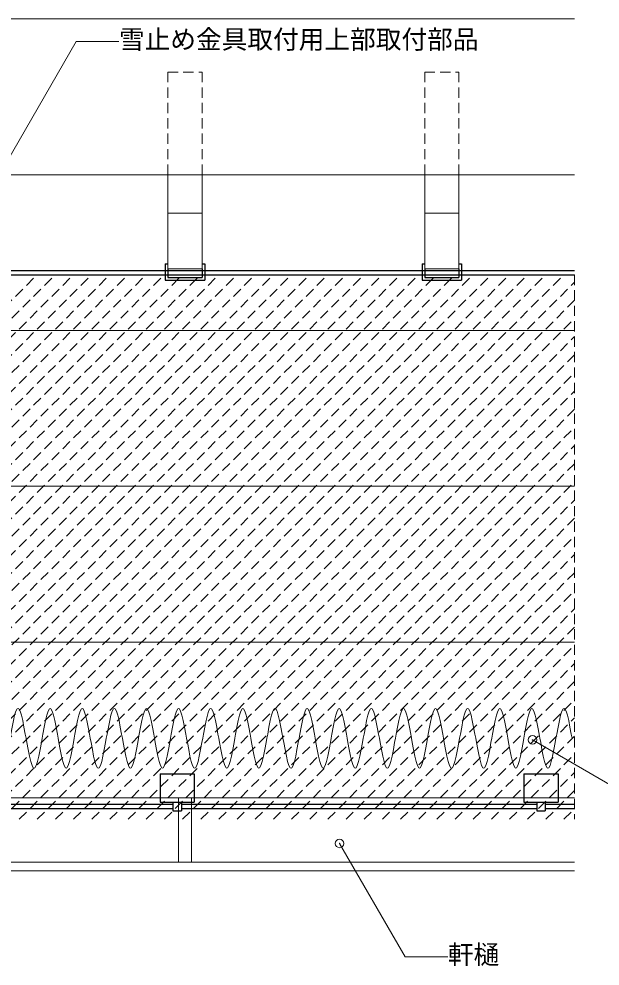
# Model space of a CAD drawing. Units: millimetres, scale not verified. Extents: x -2100 to 2100, y -1485 to 1499.
# Drawn here: x -608 to 70, y -314 to 792 of the extents above; entities that cross this region are included whole.
import ezdxf
from ezdxf.enums import TextEntityAlignment as Align

# ---------------------------------------------------------------- set-up
doc = ezdxf.new("R2010")
doc.units = ezdxf.units.MM
doc.header["$LTSCALE"] = 10
doc.header["$PDMODE"] = 32
doc.header["$PDSIZE"] = 10
doc.linetypes.add('DASHED1', pattern=[1.8, 1.2, -0.6])
for name, color, linetype, lineweight in [('0-2', 5, 'Continuous', 9), ('0-4', 5, 'Continuous', 9), ('0-6', 5, 'DASHED1', 9), ('0-8', 5, 'Continuous', 9), ('0-9', 2, 'Continuous', 25), ('0-A', 5, 'Continuous', 9)]:
    doc.layers.add(name, color=color, linetype=linetype, lineweight=lineweight)
doc.styles.add('ＭＳ ゴシック', font='')
doc.styles.get('ＭＳ ゴシック').set_extended_font_data('MS Gothic')

msp = doc.modelspace()

# ---------------------------------------------------------------- linework, layer by layer
at = {"layer": '0-2'}
for p, q in [((-1779.3, 792.22), (40.7, 792.22)), ((-1779.3, 610.22), (40.7, 610.22)), ((-1779.3, 428.22), (40.7, 428.22)), ((-1779.3, 246.22), (40.7, 246.22)), ((-1779.3, 64.22), (40.7, 64.22)), ((-1779.3, -117.78), (40.7, -117.78)), ((-421.8, -117.78), (-421.8, -192.78)), ((-406.8, -117.78), (-406.8, -192.78)), ((-1779.3, -192.78), (40.7, -192.78)), ((-1779.3, -202.78), (40.7, -202.78))]:
    msp.add_line(p, q, dxfattribs=at)
at = {"layer": '0-4'}
msp.add_line((-8.44, -50.01), (89.1, -106.32), dxfattribs=at)
for points in [[(-691.3, 506.22), (-541.44, 765.79), (-491.44, 765.79)], [(-233.76, -170.91), (-157.26, -303.41), (-107.26, -303.41)]]:
    msp.add_lwpolyline(points, dxfattribs=at)
for p in [(-8.44, -50.01), (-233.76, -170.91)]:
    msp.add_point(p, dxfattribs=at)
at = {"layer": '0-6'}
for p, q in [((-1223.22, -142.78), (-587.22, 493.22)), ((-1202.01, -142.78), (-566.01, 493.22)), ((-1180.79, -142.78), (-544.79, 493.22)), ((-1159.58, -142.78), (-523.58, 493.22)), ((-1138.37, -142.78), (-502.37, 493.22)), ((-1117.15, -142.78), (-481.15, 493.22)), ((-1095.94, -142.78), (-459.94, 493.22)), ((-1074.73, -142.78), (-438.73, 493.22)), ((-1053.51, -142.78), (-417.51, 493.22)), ((-1032.3, -142.78), (-396.3, 493.22)), ((-1011.09, -142.78), (-375.09, 493.22)), ((-989.87, -142.78), (-353.87, 493.22)), ((-968.66, -142.78), (-332.66, 493.22)), ((-947.45, -142.78), (-311.45, 493.22)), ((-926.23, -142.78), (-290.23, 493.22)), ((-905.02, -142.78), (-269.02, 493.22)), ((-883.81, -142.78), (-247.81, 493.22)), ((-862.59, -142.78), (-226.59, 493.22)), ((-841.38, -142.78), (-205.38, 493.22)), ((-820.17, -142.78), (-184.17, 493.22)), ((-798.96, -142.78), (-162.96, 493.22)), ((-777.74, -142.78), (-141.74, 493.22)), ((-756.53, -142.78), (-120.53, 493.22)), ((-735.32, -142.78), (-99.32, 493.22)), ((-714.1, -142.78), (-78.1, 493.22)), ((-692.89, -142.78), (-56.89, 493.22)), ((-671.68, -142.78), (-35.68, 493.22)), ((-650.46, -142.78), (-14.46, 493.22)), ((-629.25, -142.78), (6.75, 493.22)), ((-608.04, -142.78), (27.96, 493.22)), ((40.7, 493.22), (40.7, -142.78)), ((-586.82, -142.78), (40.7, 484.75)), ((-565.61, -142.78), (40.7, 463.53)), ((-544.4, -142.78), (40.7, 442.32)), ((-523.18, -142.78), (40.7, 421.11)), ((-501.97, -142.78), (40.7, 399.89)), ((-480.76, -142.78), (40.7, 378.68)), ((-459.54, -142.78), (40.7, 357.47)), ((-438.33, -142.78), (40.7, 336.25)), ((-417.12, -142.78), (40.7, 315.04)), ((-395.9, -142.78), (40.7, 293.83)), ((-374.69, -142.78), (40.7, 272.61)), ((-353.48, -142.78), (40.7, 251.4)), ((-332.26, -142.78), (40.7, 230.19)), ((-311.05, -142.78), (40.7, 208.97)), ((-289.84, -142.78), (40.7, 187.76)), ((-268.62, -142.78), (40.7, 166.55)), ((-247.41, -142.78), (40.7, 145.33)), ((-226.2, -142.78), (40.7, 124.12)), ((-204.99, -142.78), (40.7, 102.91)), ((-183.77, -142.78), (40.7, 81.69)), ((-162.56, -142.78), (40.7, 60.48)), ((-141.35, -142.78), (40.7, 39.27)), ((-120.13, -142.78), (40.7, 18.06)), ((-98.92, -142.78), (40.7, -3.16)), ((-77.71, -142.78), (40.7, -24.37)), ((-56.49, -142.78), (40.7, -45.58)), ((-35.28, -142.78), (40.7, -66.8)), ((-14.07, -142.78), (40.7, -88.01)), ((7.15, -142.78), (40.7, -109.22)), ((28.36, -142.78), (40.7, -130.44))]:
    msp.add_line(p, q, dxfattribs=at)
at = {"layer": '0-8', "color": 2, "lineweight": 25}
for p, q in [((-437.3, 506.22), (-437.3, 487.22)), ((-437.3, 506.22), (-434.3, 506.22)), ((-434.3, 500.22), (-434.3, 490.22)), ((-394.3, 506.22), (-391.3, 506.22)), ((-394.3, 500.22), (-394.3, 490.22)), ((-391.3, 506.22), (-391.3, 487.22)), ((-137.3, 506.22), (-137.3, 487.22)), ((-137.3, 506.22), (-134.3, 506.22)), ((-134.3, 500.22), (-134.3, 490.22)), ((-94.3, 506.22), (-91.3, 506.22)), ((-94.3, 500.22), (-94.3, 490.22)), ((-91.3, 506.22), (-91.3, 487.22)), ((-437.3, 487.22), (-391.3, 487.22)), ((-434.3, 490.22), (-394.3, 490.22)), ((-137.3, 487.22), (-91.3, 487.22)), ((-134.3, 490.22), (-94.3, 490.22))]:
    msp.add_line(p, q, dxfattribs=at)
at = {"layer": '0-8'}
for points in [[(-618.71, -48.18), (-617.82, -43.25), (-616.3, -35.01), (-614.78, -27.47), (-613.26, -21.1), (-611.73, -16.34), (-610.21, -13.63), (-609.33, -13.18), (-608.44, -13.63), (-606.92, -16.34), (-605.4, -21.1), (-603.88, -27.47), (-602.36, -35.01), (-600.83, -43.25), (-599.95, -48.18)], [(-581.19, -48.18), (-580.31, -43.25), (-578.79, -35.01), (-577.27, -27.47), (-575.74, -21.1), (-574.22, -16.34), (-572.7, -13.63), (-571.81, -13.18), (-570.93, -13.63), (-569.41, -16.34), (-567.89, -21.1), (-566.36, -27.47), (-564.84, -35.01), (-563.32, -43.25), (-562.44, -48.18)], [(-543.68, -48.18), (-542.8, -43.25), (-541.27, -35.01), (-539.75, -27.47), (-538.23, -21.1), (-536.71, -16.34), (-535.19, -13.63), (-534.3, -13.18), (-533.42, -13.63), (-531.9, -16.34), (-530.37, -21.1), (-528.85, -27.47), (-527.33, -35.01), (-525.81, -43.25), (-524.92, -48.18)], [(-506.17, -48.18), (-505.28, -43.25), (-503.76, -35.01), (-502.24, -27.47), (-500.72, -21.1), (-499.19, -16.34), (-497.67, -13.63), (-496.79, -13.18), (-495.91, -13.63), (-494.38, -16.34), (-492.86, -21.1), (-491.34, -27.47), (-489.82, -35.01), (-488.29, -43.25), (-487.41, -48.18)], [(-468.65, -48.18), (-467.77, -43.25), (-466.25, -35.01), (-464.73, -27.47), (-463.2, -21.1), (-461.68, -16.34), (-460.16, -13.63), (-459.28, -13.18), (-458.39, -13.63), (-456.87, -16.34), (-455.35, -21.1), (-453.83, -27.47), (-452.3, -35.01), (-450.78, -43.25), (-449.9, -48.18)], [(-431.14, -48.18), (-430.26, -43.25), (-428.74, -35.01), (-427.21, -27.47), (-425.69, -21.1), (-424.17, -16.34), (-422.65, -13.63), (-421.76, -13.18), (-420.88, -13.63), (-419.36, -16.34), (-417.84, -21.1), (-416.31, -27.47), (-414.79, -35.01), (-413.27, -43.25), (-412.39, -48.18)], [(-393.63, -48.18), (-392.75, -43.25), (-391.22, -35.01), (-389.7, -27.47), (-388.18, -21.1), (-386.66, -16.34), (-385.13, -13.63), (-384.25, -13.18), (-383.37, -13.63), (-381.85, -16.34), (-380.32, -21.1), (-378.8, -27.47), (-377.28, -35.01), (-375.76, -43.25), (-374.87, -48.18)], [(-356.12, -48.18), (-355.23, -43.25), (-353.71, -35.01), (-352.19, -27.47), (-350.67, -21.1), (-349.14, -16.34), (-347.62, -13.63), (-346.74, -13.18), (-345.85, -13.63), (-344.33, -16.34), (-342.81, -21.1), (-341.29, -27.47), (-339.76, -35.01), (-338.24, -43.25), (-337.36, -48.18)], [(-318.6, -48.18), (-317.72, -43.25), (-316.2, -35.01), (-314.68, -27.47), (-313.15, -21.1), (-311.63, -16.34), (-310.11, -13.63), (-309.22, -13.18), (-308.34, -13.63), (-306.82, -16.34), (-305.3, -21.1), (-303.77, -27.47), (-302.25, -35.01), (-300.73, -43.25), (-299.85, -48.18)], [(-281.09, -48.18), (-280.21, -43.25), (-278.68, -35.01), (-277.16, -27.47), (-275.64, -21.1), (-274.12, -16.34), (-272.59, -13.63), (-271.71, -13.18), (-270.83, -13.63), (-269.31, -16.34), (-267.78, -21.1), (-266.26, -27.47), (-264.74, -35.01), (-263.22, -43.25), (-262.33, -48.18)], [(-243.58, -48.18), (-242.69, -43.25), (-241.17, -35.01), (-239.65, -27.47), (-238.13, -21.1), (-236.6, -16.34), (-235.08, -13.63), (-234.2, -13.18), (-233.32, -13.63), (-231.79, -16.34), (-230.27, -21.1), (-228.75, -27.47), (-227.23, -35.01), (-225.7, -43.25), (-224.82, -48.18)], [(-206.06, -48.18), (-205.18, -43.25), (-203.66, -35.01), (-202.14, -27.47), (-200.61, -21.1), (-199.09, -16.34), (-197.57, -13.63), (-196.69, -13.18), (-195.8, -13.63), (-194.28, -16.34), (-192.76, -21.1), (-191.24, -27.47), (-189.71, -35.01), (-188.19, -43.25), (-187.31, -48.18)], [(-168.55, -48.18), (-167.67, -43.25), (-166.15, -35.01), (-164.62, -27.47), (-163.1, -21.1), (-161.58, -16.34), (-160.06, -13.63), (-159.17, -13.18), (-158.29, -13.63), (-156.77, -16.34), (-155.25, -21.1), (-153.72, -27.47), (-152.2, -35.01), (-150.68, -43.25), (-149.79, -48.18)], [(-131.04, -48.18), (-130.16, -43.25), (-128.63, -35.01), (-127.11, -27.47), (-125.59, -21.1), (-124.07, -16.34), (-122.54, -13.63), (-121.66, -13.18), (-120.78, -13.63), (-119.25, -16.34), (-117.73, -21.1), (-116.21, -27.47), (-114.69, -35.01), (-113.17, -43.25), (-112.28, -48.18)], [(-93.53, -48.18), (-92.64, -43.25), (-91.12, -35.01), (-89.6, -27.47), (-88.08, -21.1), (-86.55, -16.34), (-85.03, -13.63), (-84.15, -13.18), (-83.26, -13.63), (-81.74, -16.34), (-80.22, -21.1), (-78.7, -27.47), (-77.17, -35.01), (-75.65, -43.25), (-74.77, -48.18)], [(-56.01, -48.18), (-55.13, -43.25), (-53.61, -35.01), (-52.08, -27.47), (-50.56, -21.1), (-49.04, -16.34), (-47.52, -13.63), (-46.63, -13.18), (-45.75, -13.63), (-44.23, -16.34), (-42.71, -21.1), (-41.18, -27.47), (-39.66, -35.01), (-38.14, -43.25), (-37.26, -48.18)], [(-18.5, -48.18), (-17.62, -43.25), (-16.09, -35.01), (-14.57, -27.47), (-13.05, -21.1), (-11.53, -16.34), (-10, -13.63), (-9.12, -13.18), (-8.24, -13.63), (-6.72, -16.34), (-5.19, -21.1), (-3.67, -27.47), (-2.15, -35.01), (-0.63, -43.25), (0.26, -48.18)], [(19.01, -48.18), (19.9, -43.25), (21.42, -35.01), (22.94, -27.47), (24.46, -21.1), (25.99, -16.34), (27.51, -13.63), (28.39, -13.18), (29.27, -13.63), (30.8, -16.34), (32.32, -21.1), (33.84, -27.47), (35.36, -35.01), (36.89, -43.25), (37.77, -48.18)], [(-581.19, -48.18), (-582.08, -53.11), (-583.6, -61.35), (-585.12, -68.88), (-586.64, -75.25), (-588.17, -80.02), (-589.69, -82.73), (-590.57, -83.18), (-591.45, -82.73), (-592.98, -80.02), (-594.5, -75.25), (-596.02, -68.88), (-597.54, -61.35), (-599.07, -53.11), (-599.95, -48.18)], [(-543.68, -48.18), (-544.56, -53.11), (-546.09, -61.35), (-547.61, -68.88), (-549.13, -75.25), (-550.65, -80.02), (-552.18, -82.73), (-553.06, -83.18), (-553.94, -82.73), (-555.46, -80.02), (-556.99, -75.25), (-558.51, -68.88), (-560.03, -61.35), (-561.55, -53.11), (-562.44, -48.18)], [(-506.17, -48.18), (-507.05, -53.11), (-508.57, -61.35), (-510.1, -68.88), (-511.62, -75.25), (-513.14, -80.02), (-514.66, -82.73), (-515.55, -83.18), (-516.43, -82.73), (-517.95, -80.02), (-519.47, -75.25), (-521, -68.88), (-522.52, -61.35), (-524.04, -53.11), (-524.92, -48.18)], [(-468.65, -48.18), (-469.54, -53.11), (-471.06, -61.35), (-472.58, -68.88), (-474.1, -75.25), (-475.63, -80.02), (-477.15, -82.73), (-478.03, -83.18), (-478.92, -82.73), (-480.44, -80.02), (-481.96, -75.25), (-483.48, -68.88), (-485.01, -61.35), (-486.53, -53.11), (-487.41, -48.18)], [(-431.14, -48.18), (-432.02, -53.11), (-433.55, -61.35), (-435.07, -68.88), (-436.59, -75.25), (-438.11, -80.02), (-439.64, -82.73), (-440.52, -83.18), (-441.4, -82.73), (-442.93, -80.02), (-444.45, -75.25), (-445.97, -68.88), (-447.49, -61.35), (-449.02, -53.11), (-449.9, -48.18)], [(-393.63, -48.18), (-394.51, -53.11), (-396.03, -61.35), (-397.56, -68.88), (-399.08, -75.25), (-400.6, -80.02), (-402.12, -82.73), (-403.01, -83.18), (-403.89, -82.73), (-405.41, -80.02), (-406.93, -75.25), (-408.46, -68.88), (-409.98, -61.35), (-411.5, -53.11), (-412.39, -48.18)], [(-356.12, -48.18), (-357, -53.11), (-358.52, -61.35), (-360.04, -68.88), (-361.57, -75.25), (-363.09, -80.02), (-364.61, -82.73), (-365.49, -83.18), (-366.38, -82.73), (-367.9, -80.02), (-369.42, -75.25), (-370.94, -68.88), (-372.47, -61.35), (-373.99, -53.11), (-374.87, -48.18)], [(-318.6, -48.18), (-319.49, -53.11), (-321.01, -61.35), (-322.53, -68.88), (-324.05, -75.25), (-325.58, -80.02), (-327.1, -82.73), (-327.98, -83.18), (-328.86, -82.73), (-330.39, -80.02), (-331.91, -75.25), (-333.43, -68.88), (-334.95, -61.35), (-336.48, -53.11), (-337.36, -48.18)], [(-281.09, -48.18), (-281.97, -53.11), (-283.5, -61.35), (-285.02, -68.88), (-286.54, -75.25), (-288.06, -80.02), (-289.59, -82.73), (-290.47, -83.18), (-291.35, -82.73), (-292.87, -80.02), (-294.4, -75.25), (-295.92, -68.88), (-297.44, -61.35), (-298.96, -53.11), (-299.85, -48.18)], [(-243.58, -48.18), (-244.46, -53.11), (-245.98, -61.35), (-247.51, -68.88), (-249.03, -75.25), (-250.55, -80.02), (-252.07, -82.73), (-252.96, -83.18), (-253.84, -82.73), (-255.36, -80.02), (-256.88, -75.25), (-258.41, -68.88), (-259.93, -61.35), (-261.45, -53.11), (-262.33, -48.18)], [(-206.06, -48.18), (-206.95, -53.11), (-208.47, -61.35), (-209.99, -68.88), (-211.51, -75.25), (-213.04, -80.02), (-214.56, -82.73), (-215.44, -83.18), (-216.33, -82.73), (-217.85, -80.02), (-219.37, -75.25), (-220.89, -68.88), (-222.42, -61.35), (-223.94, -53.11), (-224.82, -48.18)], [(-168.55, -48.18), (-169.43, -53.11), (-170.96, -61.35), (-172.48, -68.88), (-174, -75.25), (-175.52, -80.02), (-177.05, -82.73), (-177.93, -83.18), (-178.81, -82.73), (-180.34, -80.02), (-181.86, -75.25), (-183.38, -68.88), (-184.9, -61.35), (-186.42, -53.11), (-187.31, -48.18)], [(-131.04, -48.18), (-131.92, -53.11), (-133.44, -61.35), (-134.97, -68.88), (-136.49, -75.25), (-138.01, -80.02), (-139.53, -82.73), (-140.42, -83.18), (-141.3, -82.73), (-142.82, -80.02), (-144.34, -75.25), (-145.87, -68.88), (-147.39, -61.35), (-148.91, -53.11), (-149.79, -48.18)], [(-93.53, -48.18), (-94.41, -53.11), (-95.93, -61.35), (-97.45, -68.88), (-98.98, -75.25), (-100.5, -80.02), (-102.02, -82.73), (-102.9, -83.18), (-103.79, -82.73), (-105.31, -80.02), (-106.83, -75.25), (-108.35, -68.88), (-109.88, -61.35), (-111.4, -53.11), (-112.28, -48.18)], [(-56.01, -48.18), (-56.9, -53.11), (-58.42, -61.35), (-59.94, -68.88), (-61.46, -75.25), (-62.99, -80.02), (-64.51, -82.73), (-65.39, -83.18), (-66.27, -82.73), (-67.8, -80.02), (-69.32, -75.25), (-70.84, -68.88), (-72.36, -61.35), (-73.89, -53.11), (-74.77, -48.18)], [(-18.5, -48.18), (-19.38, -53.11), (-20.91, -61.35), (-22.43, -68.88), (-23.95, -75.25), (-25.47, -80.02), (-27, -82.73), (-27.88, -83.18), (-28.76, -82.73), (-30.28, -80.02), (-31.81, -75.25), (-33.33, -68.88), (-34.85, -61.35), (-36.37, -53.11), (-37.26, -48.18)], [(19.01, -48.18), (18.13, -53.11), (16.61, -61.35), (15.09, -68.88), (13.56, -75.25), (12.04, -80.02), (10.52, -82.73), (9.63, -83.18), (8.75, -82.73), (7.23, -80.02), (5.71, -75.25), (4.18, -68.88), (2.66, -61.35), (1.14, -53.11), (0.26, -48.18)]]:
    msp.add_lwpolyline(points, dxfattribs=at)
at = {"layer": '0-9'}
for p, q in [((-1779.3, 498.22), (40.7, 498.22)), ((-1779.3, 493.22), (40.7, 493.22)), ((-443.48, -89.78), (-403.48, -89.78)), ((-403.48, -89.78), (-403.48, -122.78)), ((-18.48, -89.78), (21.52, -89.78)), ((21.52, -89.78), (21.52, -122.78)), ((-843.48, -125.28), (-428.48, -125.28)), ((-843.48, -130.28), (-428.48, -130.28)), ((-428.48, -122.78), (-428.48, -132.78)), ((-418.48, -122.78), (-418.48, -132.78)), ((-418.48, -125.28), (-3.48, -125.28)), ((-418.48, -130.28), (-3.48, -130.28)), ((-3.48, -122.78), (-3.48, -132.78)), ((6.52, -122.78), (6.52, -132.78)), ((6.52, -125.28), (40.7, -125.28)), ((6.52, -130.28), (40.7, -130.28)), ((-428.48, -132.78), (-418.48, -132.78)), ((-3.48, -132.78), (6.52, -132.78))]:
    msp.add_line(p, q, dxfattribs=at)
for points in [[(-443.48, -89.78), (-443.48, -122.78), (-403.48, -122.78)], [(-18.48, -89.78), (-18.48, -122.78), (21.52, -122.78)]]:
    msp.add_lwpolyline(points, dxfattribs=at)
at = {"layer": '0-A', "linetype": 'DASHED1'}
for p, q in [((-434.3, 610.22), (-434.3, 730.22)), ((-434.3, 730.22), (-394.3, 730.22)), ((-394.3, 610.22), (-394.3, 730.22)), ((-134.3, 610.22), (-134.3, 730.22)), ((-134.3, 730.22), (-94.3, 730.22)), ((-94.3, 610.22), (-94.3, 730.22))]:
    msp.add_line(p, q, dxfattribs=at)
at = {"layer": '0-A'}
for p, q in [((-434.3, 500.22), (-434.3, 610.22)), ((-134.3, 500.22), (-134.3, 610.22)), ((-434.3, 565.22), (-394.3, 565.22)), ((-134.3, 565.22), (-94.3, 565.22))]:
    msp.add_line(p, q, dxfattribs=at)
for points in [[(-434.3, 500.22), (-394.3, 500.22), (-394.3, 610.22)], [(-134.3, 500.22), (-94.3, 500.22), (-94.3, 610.22)]]:
    msp.add_lwpolyline(points, dxfattribs=at)

# ---------------------------------------------------------------- texts
at = {"layer": '0-4', "color": 7, "style": 'ＭＳ ゴシック'}
for s, p in [('雪止め金具取付用上部取付部品', (-491.44, 750.79)), ('軒樋', (-107.26, -318.41))]:
    msp.add_text(s, height=21.99, dxfattribs=at).set_placement(p, align=Align.BOTTOM_LEFT)

doc.saveas('drawing.dxf')
